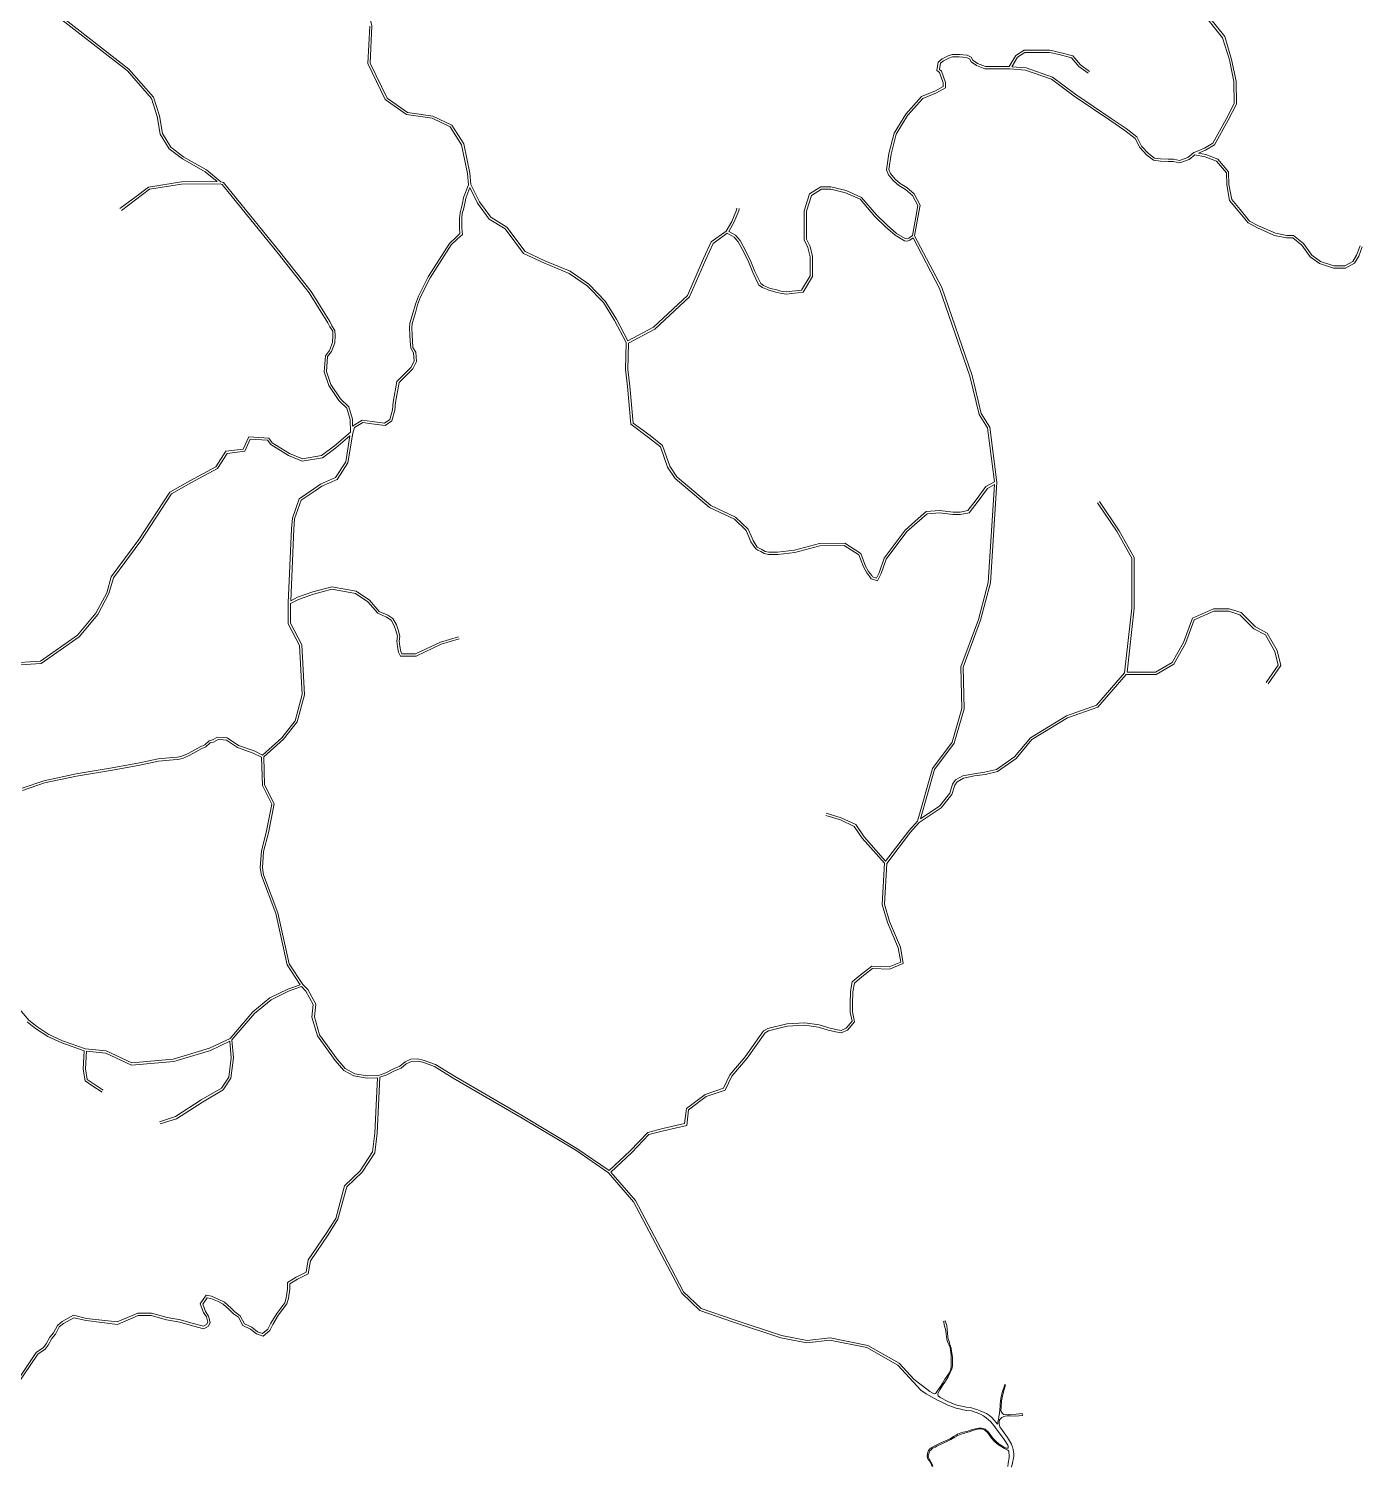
# Model space of a CAD drawing. Header units: millimetres. Extents: x 617885 to 663705, y 7172943 to 7234736.
# Drawn here: x 646407 to 649867, y 7197148 to 7200877 of the extents above; entities that cross this region are included whole.
import ezdxf

# ---------------------------------------------------------------- set-up
doc = ezdxf.new("R2010")
doc.units = ezdxf.units.MM
doc.layers.add('VIAS', color=7, linetype='Continuous', lineweight=5)

msp = doc.modelspace()

# ---------------------------------------------------------------- linework, layer by layer
at = {"layer": 'VIAS', "color": 253}
for points in [[(646338.3, 7201003.5), (646458.8, 7200927.3), (646663.2, 7200767.8), (646725.5, 7200696.5), (646740.5, 7200649.8), (646748.3, 7200603.5), (646771.9, 7200565.7), (646806.2, 7200539.2), (646865.5, 7200505.9), (646896.1, 7200480.4), (646803.3, 7200479.8), (646718.5, 7200466.4), (646682.6, 7200439.5), (646644.1, 7200410.7)], [(647290, 7200995.9), (647283.8, 7200943), (647298, 7200884.4), (647293.3, 7200787.9), (647337.1, 7200697.3), (647389.8, 7200660), (647456.3, 7200650.6), (647505.1, 7200627.3), (647536.2, 7200578.2), (647551.7, 7200502.4), (647554.2, 7200472.9), (647577.2, 7200428.1), (647606, 7200387.9), (647647.9, 7200362.5), (647695.1, 7200299.1)], [(646462.3, 7200932.2), (646667.3, 7200772.2), (646730.8, 7200699.5), (646746.4, 7200651.2), (646754, 7200605.6), (646776.4, 7200569.8), (646809.5, 7200544.3), (646868.9, 7200510.9), (646905.8, 7200480.2), (646913, 7200478.4), (647058.9, 7200297.9), (647140.4, 7200195.7), (647188.7, 7200117.5), (647194.1, 7200106.6), (647201.9, 7200093.9), (647202.6, 7200081.6), (647201.9, 7200062), (647192.7, 7200039.5), (647182.9, 7200026.4), (647180.3, 7199988), (647191.4, 7199954.2), (647216.7, 7199917), (647238.1, 7199896.3), (647247.2, 7199864.1), (647247.6, 7199846.4), (647272.8, 7199861.5), (647298.8, 7199858.2), (647330.3, 7199853.7), (647344.1, 7199863.3), (647351.5, 7199888.5), (647353, 7199908.5), (647362.5, 7199962.3), (647398.9, 7199998.7), (647407.1, 7200015), (647406.1, 7200036.3), (647398.4, 7200048.3), (647397.3, 7200066.6), (647396.2, 7200082.9), (647395.1, 7200100.6), (647396.2, 7200113.2), (647405, 7200141.8), (647410.5, 7200162.6), (647418.3, 7200183.6), (647443.8, 7200233.5), (647498.7, 7200320.1), (647515.3, 7200335.7), (647526.3, 7200345.6), (647525.3, 7200359.6), (647525.3, 7200386), (647526.4, 7200399.6), (647529.8, 7200409.6), (647534.1, 7200428.9), (647535.2, 7200439), (647548.2, 7200472.5), (647545.7, 7200501.5), (647530.5, 7200575.9), (647501, 7200622.6), (647454.5, 7200644.7), (647387.6, 7200654.3), (647332.3, 7200693.2), (647287.2, 7200786.7), (647292, 7200883.8)], [(649447, 7200926), (649505.2, 7200853.8), (649522.8, 7200796), (649534.2, 7200740.4), (649535.4, 7200682.9), (649514.2, 7200642.9), (649479.4, 7200580.6), (649457.9, 7200567.1), (649431.1, 7200556.1), (649430.4, 7200555.7), (649415.1, 7200543.1), (649393.4, 7200535.3), (649377.4, 7200538.9), (649364.3, 7200538.9), (649344.2, 7200539.8), (649328.6, 7200541.5), (649312.9, 7200553.7), (649294.9, 7200572.5), (649282.8, 7200596.7), (649254.6, 7200618.3), (649215.9, 7200644.6), (649123.9, 7200706.9), (649064.1, 7200751.7), (648995, 7200775.7), (648957.9, 7200778.3), (648972.8, 7200803.2), (648992.3, 7200815.7)], [(649861.9, 7200313.6), (649852.9, 7200289.7), (649842.9, 7200273.1), (649822.2, 7200262.3), (649793.4, 7200261.8), (649759.1, 7200273.4), (649737, 7200289.9), (649715.4, 7200320.1), (649689.2, 7200340.3), (649672, 7200340.3), (649642, 7200346.6), (649598.2, 7200365.8), (649575, 7200378.3), (649550.5, 7200408.2), (649528.9, 7200434.2), (649521.7, 7200472.8), (649520.8, 7200505.8), (649492.9, 7200538.4), (649461.6, 7200550.7), (649442.7, 7200554.4), (649460.6, 7200561.8), (649483.9, 7200576.3), (649519.4, 7200640.1), (649541.5, 7200681.5), (649540.2, 7200741.1), (649528.6, 7200797.5), (649510.6, 7200856.7), (649452.8, 7200928.4)], [(648708.8, 7200388.5), (648714.4, 7200418.1), (648700.2, 7200444.8), (648682.6, 7200460), (648665.3, 7200470.8), (648650.8, 7200482.7), (648637.9, 7200498.2), (648633.3, 7200511), (648639.2, 7200553.2), (648652.9, 7200606.2), (648683, 7200655.8), (648723.7, 7200701), (648759.9, 7200716.1), (648780.4, 7200727), (648780.4, 7200736.6), (648770.5, 7200763.4), (648763.9, 7200768.4), (648767.3, 7200790.6), (648777.3, 7200799), (648792.7, 7200806.7), (648803.8, 7200809.9), (648822.2, 7200809.9), (648842.2, 7200808.3), (648852.4, 7200803.2), (648857, 7200795.6), (648869.5, 7200787.3), (648889.5, 7200778.7), (648951.1, 7200778.7), (648968.4, 7200807.5), (648990.5, 7200821.7), (649057.1, 7200821.7), (649082.8, 7200815.7), (649116.4, 7200806.6), (649136.1, 7200783.8), (649159.6, 7200766.2)], [(648772.9, 7200787.5), (648770.3, 7200771.1), (648775.5, 7200767.2), (648786.4, 7200737.6)], [(648794.9, 7200801.1), (648780.6, 7200793.9), (648772.9, 7200787.5)], [(648840.6, 7200802.4), (648821.9, 7200803.9), (648804.6, 7200803.9), (648794.9, 7200801.1)], [(648852.5, 7200791.4), (648848.2, 7200798.6), (648840.6, 7200802.4)], [(648888.3, 7200772.7), (648866.7, 7200782), (648852.5, 7200791.4)], [(648992.3, 7200815.7), (649056.4, 7200815.7), (649081.3, 7200809.9), (649113, 7200801.2), (649132, 7200779.4), (649156, 7200761.4)], [(649867.5, 7200311.5), (649858.3, 7200287.1), (649847.2, 7200268.6), (649823.7, 7200256.3), (649792.5, 7200255.8), (649756.2, 7200268.1), (649732.7, 7200285.7), (649711, 7200315.9), (649687.1, 7200334.3), (649671.3, 7200334.3), (649640.2, 7200340.9), (649595.6, 7200360.4), (649571.1, 7200373.6), (649545.9, 7200404.4), (649523.3, 7200431.6), (649515.7, 7200472.1), (649514.9, 7200503.5), (649489.3, 7200533.4), (649459.9, 7200544.9), (649433.1, 7200550.1), (649418.1, 7200537.8), (649393.8, 7200529.1), (649376.7, 7200532.9), (649364.1, 7200532.9), (649343.7, 7200533.8), (649326.2, 7200535.7), (649308.8, 7200549.3), (649290, 7200569.1), (649278.1, 7200592.7), (649251.1, 7200613.4), (649212.6, 7200639.6), (649120.4, 7200702), (649061.3, 7200746.3), (648993.8, 7200769.8), (648952.7, 7200772.7), (648888.3, 7200772.7)], [(648786.4, 7200737.6), (648786.4, 7200723.4), (648762.4, 7200710.6), (648727.3, 7200696), (648687.8, 7200652.2), (648658.5, 7200603.8), (648645.1, 7200552.1)], [(648645.1, 7200552.1), (648639.4, 7200511.6)], [(648639.4, 7200511.6), (648643.2, 7200501.2)], [(648643.2, 7200501.2), (648655.1, 7200486.9)], [(648655.1, 7200486.9), (648668.8, 7200475.7), (648686.2, 7200464.9)], [(646647.7, 7200405.9), (646720.9, 7200460.7), (646803.8, 7200473.8), (646904, 7200474.5), (646909.6, 7200473.1), (647054.3, 7200294.1), (647135.4, 7200192.3), (647183.4, 7200114.5), (647188.8, 7200103.7), (647196, 7200092.1), (647196.6, 7200081.5), (647195.9, 7200063.2), (647187.5, 7200042.5), (647177, 7200028.5), (647174.2, 7199987.2), (647186, 7199951.5), (647212.1, 7199913.1), (647232.7, 7199893.1), (647241.2, 7199863.2), (647242.1, 7199830.3), (647200.7, 7199794.8), (647167.1, 7199769.7), (647117.4, 7199761.4), (647084.3, 7199775.2), (647039.4, 7199803.2), (647030.3, 7199815.3), (646978.5, 7199818.3), (646964.1, 7199786.7), (646918.8, 7199781), (646892.8, 7199740.6), (646825.1, 7199704), (646773.1, 7199675.2), (646693, 7199552.2), (646621.5, 7199455.1), (646609.9, 7199414.1), (646581.7, 7199360.6)], [(646647.7, 7200405.9), (646720.9, 7200460.7)], [(647601.8, 7200383.4), (647572, 7200425), (647551.6, 7200464.8), (647541.1, 7200437.5), (647540, 7200427.9), (647535.6, 7200408)], [(648419.4, 7200329.5), (648419.4, 7200404.5), (648433.5, 7200448.7), (648462.4, 7200467.2), (648488.9, 7200467.2), (648528.4, 7200457.4), (648568.1, 7200439.5), (648607.4, 7200394.4), (648634.4, 7200367.4), (648659.4, 7200346.3), (648681.6, 7200332.9), (648686.6, 7200332.4), (648690.8, 7200334.2), (648700.2, 7200340.7), (648708.8, 7200388.5)], [(648701.9, 7200334.6), (648693.7, 7200329), (648687.6, 7200326.2), (648679.7, 7200327.1), (648655.9, 7200341.4), (648630.4, 7200363), (648603, 7200390.3), (648564.5, 7200434.6), (648526.4, 7200451.7), (648488.2, 7200461.2), (648464.1, 7200461.2), (648438.6, 7200444.8), (648425.4, 7200403.6)], [(648686.2, 7200464.9), (648705, 7200448.6), (648720.7, 7200419.1), (648714.7, 7200387.5)], [(647647.9, 7200362.5), (647695.1, 7200299.1), (647746.7, 7200275.2), (647812.3, 7200247.8), (647860.6, 7200214.3), (647903.1, 7200170.6), (647932.6, 7200123.4), (647961.6, 7200067.6), (648028.2, 7200102.9), (648116.6, 7200185.2), (648158.5, 7200281), (648178.2, 7200324.1), (648217, 7200352.1), (648231.8, 7200376.8), (648244.2, 7200406), (648245.1, 7200412)], [(647531.3, 7200385.7), (647531.3, 7200359.8), (647532.5, 7200343.2), (647519.4, 7200331.3), (647503.3, 7200316.3), (647449, 7200230.5), (647423.8, 7200181.2), (647416.3, 7200160.8), (647410.8, 7200140.1), (647402.2, 7200112), (647401.1, 7200100.5), (647402.2, 7200083.3), (647403.3, 7200066.9), (647404.3, 7200050.2), (647412, 7200038.2), (647413.1, 7200013.7), (647403.8, 7199995.1), (647368.1, 7199959.4), (647359, 7199907.8), (647357.4, 7199887.4), (647349.2, 7199859.6), (647331.8, 7199847.5), (647298, 7199852.3), (647274.1, 7199855.3), (647252.6, 7199842.4), (647248, 7199828.2), (647235.6, 7199751.3), (647207.6, 7199708), (647167.5, 7199690.5), (647150.4, 7199678.3), (647114.1, 7199654.1), (647097.3, 7199606), (647094.8, 7199579.3), (647087, 7199393.1), (647104.9, 7199402.3), (647144.7, 7199416.1), (647194, 7199429.3), (647257.1, 7199417.9), (647291.7, 7199394.8), (647316.8, 7199365.6), (647338.9, 7199355.9), (647352.3, 7199346.9), (647361.3, 7199330.6), (647365.6, 7199317.6), (647370, 7199301.5), (647368.5, 7199288.7), (647369.9, 7199275.1), (647372.6, 7199261.6), (647375.8, 7199255.2), (647411.2, 7199255.2), (647475.7, 7199285.8), (647522.3, 7199299.9)], [(647535.6, 7200408), (647532.3, 7200398.4), (647531.3, 7200385.7)], [(647691.2, 7200294.3), (647643.8, 7200358), (647601.8, 7200383.4)], [(648425.4, 7200403.6), (648425.4, 7200330.9), (648435, 7200311.8), (648441, 7200285.9), (648441, 7200234.2), (648416.5, 7200193.4), (648372.6, 7200188.3), (648357.1, 7200190.8), (648349.3, 7200193.2), (648327.7, 7200198.6), (648311.2, 7200205.9), (648302, 7200211.8), (648286.1, 7200244.7), (648275.4, 7200270.9), (648263, 7200297.7), (648247.9, 7200324.4), (648237.6, 7200336.7), (648219.5, 7200346.5), (648183, 7200320.2), (648164, 7200278.5), (648121.6, 7200181.7), (648031.7, 7200097.9), (647963.3, 7200061.7), (647961.7, 7199993), (647967.2, 7199949.9), (647975.4, 7199854.3), (648019.5, 7199821.7), (648052, 7199796.1)], [(648251.1, 7200411), (648250, 7200404.4), (648237.2, 7200374.1), (648223.5, 7200351.2), (648241.4, 7200341.4), (648252.9, 7200327.9), (648268.3, 7200300.4), (648280.9, 7200273.3), (648291.6, 7200247.2), (648306.7, 7200216), (648314.1, 7200211.2), (648329.7, 7200204.3), (648350.9, 7200199), (648358.5, 7200196.7), (648372.7, 7200194.4), (648412.9, 7200199), (648435, 7200235.9), (648435, 7200285.2), (648429.3, 7200309.8), (648419.4, 7200329.5)], [(648714.7, 7200387.5), (648706.1, 7200339.5)], [(648476.9, 7198842.1), (648515.8, 7198830.3), (648553.2, 7198812.7), (648575, 7198781.1), (648630.6, 7198717.8), (648690.6, 7198796.5), (648713.2, 7198821.7), (648752.2, 7198958.2), (648803.4, 7199026.4), (648828.8, 7199113.7), (648825.9, 7199221.9), (648871.6, 7199344.6), (648897.1, 7199440.9), (648913.3, 7199694.7), (648894.7, 7199684.8), (648870.9, 7199651.8), (648847.4, 7199621.4), (648824.5, 7199617.1), (648805.3, 7199617.1), (648791.7, 7199618.5), (648770.5, 7199621.1), (648738.3, 7199618.5), (648718.9, 7199601.8), (648685.7, 7199572.5), (648632.5, 7199500.7), (648619.1, 7199463.5), (648609.9, 7199445), (648593, 7199450), (648589.8, 7199454.9), (648581.7, 7199465.7), (648573.4, 7199480.8), (648561.6, 7199512.2), (648523, 7199536.7), (648459.9, 7199535.4), (648395.5, 7199518.5), (648350.8, 7199513.1), (648327.1, 7199513.1), (648315.7, 7199515.4), (648307, 7199520.9), (648299.6, 7199524), (648293.6, 7199527.6), (648286.9, 7199537.7), (648281.4, 7199546.4), (648276.1, 7199559.3), (648268.9, 7199575.6), (648238.2, 7199604.6), (648173.8, 7199635.1), (648084.8, 7199710.3), (648065.1, 7199739.5), (648046.9, 7199792.5), (648015.8, 7199817), (647969.7, 7199851.1), (647961.2, 7199949.3), (647955.7, 7199992.7), (647957.4, 7200062.8), (647927.4, 7200120.4), (647898.3, 7200166.9), (647856.7, 7200209.7), (647809.4, 7200242.5), (647744.2, 7200269.7), (647691.2, 7200294.3), (647643.8, 7200358)], [(648706.1, 7200339.5), (648776.4, 7200205.4), (648855, 7199977.4)], [(648052, 7199796.1), (648070.5, 7199742.2), (648089.3, 7199714.3), (648177, 7199640.2), (648241.6, 7199609.6), (648273.9, 7199579.1), (648281.6, 7199561.6), (648286.8, 7199549.2), (648291.9, 7199541), (648297.8, 7199532.1), (648302.4, 7199529.4), (648309.8, 7199526.2), (648318, 7199521.1), (648327.7, 7199519.1), (648350.4, 7199519.1), (648394.4, 7199524.4), (648459, 7199541.3), (648524.7, 7199542.7), (648566.5, 7199516.2), (648578.9, 7199483.3), (648586.7, 7199469), (648594.7, 7199458.3), (648596.8, 7199455.2), (648606.8, 7199452.2), (648613.6, 7199465.8), (648627.1, 7199503.6), (648681.2, 7199576.6), (648715, 7199606.3), (648735.9, 7199624.4), (648770.7, 7199627.1), (648792.4, 7199624.4), (648805.6, 7199623.1), (648824, 7199623.1), (648844.1, 7199626.9), (648866.1, 7199655.4), (648890.6, 7199689.4), (648913.4, 7199701.5), (648895.4, 7199841.6), (648873.2, 7199876.5), (648849.2, 7199975.7), (648770.8, 7200203.1), (648701.9, 7200334.6)], [(648855, 7199977.4), (648878.8, 7199878.9), (648901.2, 7199843.7)], [(646390.2, 7198907.2), (646446.4, 7198926.3), (646530.5, 7198944.4), (646618.3, 7198958.6), (646690.4, 7198971.5), (646743.4, 7198983.1), (646781.2, 7198986.6), (646793.1, 7198987.5), (646804.8, 7198990), (646819.5, 7198996.3), (646830.4, 7199002.3), (646853.8, 7199015.5), (646864.1, 7199019.4), (646875.3, 7199030.1), (646884.3, 7199032.3), (646897.3, 7199039), (646912.3, 7199038.5), (646922.2, 7199037.4), (646951.8, 7199017.5), (646992.4, 7199003.5), (647013.6, 7198992.9), (647063.9, 7199037.9), (647098.4, 7199082), (647116.8, 7199150.1), (647110, 7199277), (647080.8, 7199333.2), (647080.8, 7199388.1), (647080.8, 7199388.2), (647088.8, 7199579.7), (647091.4, 7199607.3), (647109.1, 7199658), (647147, 7199683.2), (647164.5, 7199695.7), (647203.5, 7199712.8), (647229.9, 7199753.5), (647240.8, 7199821.3), (647204.4, 7199790.1), (647169.6, 7199764), (647116.7, 7199755.2), (647081.5, 7199769.8), (647035.3, 7199798.7), (647027.2, 7199809.5), (646982.2, 7199812.1), (646968.1, 7199781.1), (646922.3, 7199775.4), (646897, 7199736.1), (646828, 7199698.7), (646777.4, 7199670.6), (646698, 7199548.8), (646627, 7199452.4), (646615.5, 7199411.9), (646586.7, 7199357.2), (646537.8, 7199299.8), (646440, 7199230.7), (646356.8, 7199225)], [(648901.2, 7199843.7), (648919.6, 7199700.2)], [(648919.6, 7199700.2), (648919.6, 7199699.7), (648903.1, 7199439.9), (648877.3, 7199342.8), (648831.9, 7199220.9), (648834.8, 7199112.9), (648808.9, 7199023.7), (648757.6, 7198955.4), (648721, 7198827.3), (648771, 7198860.9), (648797.1, 7198893.7), (648804.6, 7198917.8), (648812.3, 7198928.3), (648830.9, 7198938.9), (648860.1, 7198944.5), (648887.7, 7198948.5), (648918.3, 7198955.7), (648965.1, 7198988.6), (649006.3, 7199037.5), (649100.2, 7199094.9), (649178.2, 7199122.4), (649250.9, 7199206.4), (649269.9, 7199374.1), (649269.9, 7199503.4), (649231.6, 7199571.8), (649180.7, 7199647)], [(648897.1, 7199440.9), (648913.3, 7199694.7)], [(648919.6, 7199699.7), (648903.1, 7199439.9)], [(649185.7, 7199650.4), (649236.7, 7199575), (649275.9, 7199505), (649275.9, 7199373.8), (649257.1, 7199208.2), (649331.4, 7199208.2), (649373.9, 7199232.7), (649403.3, 7199284.8), (649426.8, 7199348), (649481.6, 7199371.9), (649521.9, 7199371.9), (649553, 7199362.3), (649590.1, 7199325.2), (649620.5, 7199308.9), (649646.5, 7199264), (649656.2, 7199225.3), (649623.1, 7199178.1)], [(647194.2, 7199423.2), (647146.5, 7199410.3), (647107.3, 7199396.7), (647086.8, 7199386.2)], [(647336, 7199350.6), (647313.1, 7199360.6), (647287.6, 7199390.3), (647254.8, 7199412.2), (647194.2, 7199423.2)], [(647086.8, 7199386.2), (647086.8, 7199334.7)], [(646581.7, 7199360.6), (646533.8, 7199304.2), (646437.9, 7199236.6), (646355.9, 7199231)], [(647086.8, 7199334.7), (647115.9, 7199278.6), (647122.9, 7199149.5), (647103.9, 7199079.2), (647068.3, 7199033.8)], [(647347.8, 7199342.7), (647336, 7199350.6)], [(647362.5, 7199288.7), (647363.9, 7199301.1), (647359.8, 7199315.9), (647355.7, 7199328.2), (647347.8, 7199342.7)], [(648705, 7197372.7), (648666.2, 7197415.2), (648584.4, 7197461.4), (648486.5, 7197480.8), (648426.8, 7197474.4), (648360.4, 7197487), (648238.1, 7197527.4), (648152.2, 7197557.6), (648106.7, 7197600.4), (648055.1, 7197697.9), (647981.4, 7197837), (647917.7, 7197911.3), (647972, 7197962.2), (648016.6, 7198008.4), (648054.2, 7198018.2), (648114.6, 7198032), (648119.7, 7198072.9), (648165.1, 7198106.9), (648214.3, 7198123.9), (648231.4, 7198159.7), (648271.3, 7198206.2), (648317.8, 7198272.6), (648327.2, 7198277.8), (648375.2, 7198289.5), (648420.6, 7198292.1), (648456.9, 7198286.9), (648481.8, 7198279.1), (648500.4, 7198275.1), (648515.8, 7198272.3), (648531.7, 7198279.5), (648550.2, 7198300.8), (648544.7, 7198326.9), (648544.7, 7198347.6), (648546, 7198378.9), (648549.8, 7198401.3), (648568.6, 7198417.6), (648596.6, 7198439.2), (648640.9, 7198437.9), (648676.5, 7198452.2), (648669.5, 7198494.3), (648640.9, 7198560.9), (648627.9, 7198605.9), (648633.7, 7198712), (648695.2, 7198792.6), (648717.8, 7198817.9), (648775.2, 7198856.4), (648802.5, 7198890.9), (648810, 7198915), (648816.4, 7198923.7), (648833, 7198933.2), (648861.1, 7198938.6), (648888.8, 7198942.6), (648920.8, 7198950.2), (648969.2, 7198984.1), (649010.3, 7199032.9), (649102.8, 7199089.5), (649181.7, 7199117.3), (649255.1, 7199202.2), (649333, 7199202.2), (649378.3, 7199228.4), (649408.8, 7199282.3), (649431.5, 7199343.6), (649482.8, 7199365.9), (649521, 7199365.9), (649549.8, 7199357), (649586.5, 7199320.3), (649616.2, 7199304.4), (649640.9, 7199261.7), (649649.7, 7199226.5), (649618.2, 7199181.5)], [(647524.1, 7199294.2), (647477.9, 7199280.2), (647412.6, 7199249.2)], [(647366.9, 7199259.6), (647364, 7199274.2), (647362.5, 7199288.7)], [(647372.1, 7199249.2), (647366.9, 7199259.6)], [(647412.6, 7199249.2), (647372.1, 7199249.2)], [(646920.1, 7199031.6), (646911.9, 7199032.5), (646898.7, 7199032.9), (646886.4, 7199026.6), (646878.3, 7199024.7), (646867.3, 7199014.2), (646856.4, 7199010.1), (646833.4, 7198997.1), (646822.1, 7198990.9), (646806.6, 7198984.2), (646794, 7198981.6), (646781.7, 7198980.6), (646744.3, 7198977.2), (646691.6, 7198965.6), (646619.3, 7198952.7), (646531.6, 7198938.5), (646448, 7198920.6), (646390.8, 7198901.1)], [(647068.3, 7199033.8), (647017.1, 7198988), (647019.5, 7198915.8)], [(647077.7, 7198449.1), (647048.1, 7198582.1), (647011, 7198680.9), (647007.8, 7198700.1), (647011, 7198744.1), (647023.4, 7198792.2), (647038.2, 7198865.1), (647013.5, 7198914.3), (647011.1, 7198987.4), (646990.1, 7198997.9), (646949.1, 7199012.1), (646920.1, 7199031.6)], [(647019.5, 7198915.8), (647044.4, 7198866), (647029.3, 7198790.9)], [(647352.2, 7198178.1), (647370.3, 7198186.1), (647383.7, 7198197.4), (647398.9, 7198203.9), (647416.2, 7198205), (647431.2, 7198201.8), (647462.4, 7198190.4), (647511.8, 7198159.5), (647690.7, 7198055.9), (647829.8, 7197972.6), (647913.3, 7197915.4), (647967.8, 7197966.5), (648013.4, 7198013.8), (648052.7, 7198024), (648109.2, 7198036.9), (648114.1, 7198076.2), (648162.3, 7198112.3), (648210, 7198128.7), (648226.3, 7198163), (648266.6, 7198209.9), (648313.7, 7198277.1), (648325, 7198283.5), (648374.3, 7198295.5), (648420.9, 7198298.1), (648458.2, 7198292.8), (648483.3, 7198284.9), (648501.5, 7198281), (648515, 7198278.5), (648528, 7198284.4), (648543.7, 7198302.5), (648538.7, 7198326.3), (648538.7, 7198347.7), (648540, 7198379.5), (648544.2, 7198404.4), (648564.8, 7198422.2), (648594.6, 7198445.3), (648639.8, 7198443.9), (648669.8, 7198455.9), (648663.7, 7198492.6), (648635.3, 7198558.9), (648621.8, 7198605.2), (648627.7, 7198712.1), (648570.3, 7198777.4), (648549.2, 7198807.9), (648513.6, 7198824.7), (648475.2, 7198836.4)], [(647029.3, 7198790.9), (647016.9, 7198743.1), (647013.9, 7198700.4)], [(647013.9, 7198700.4), (647016.9, 7198682.4), (647053.9, 7198583.8), (647083.3, 7198451.5), (647118.3, 7198397.5), (647131.3, 7198384.5), (647152, 7198346.9), (647148.4, 7198313.7), (647162.2, 7198267.4), (647207.6, 7198204.4), (647228.7, 7198179.6), (647253.1, 7198166.4), (647285.8, 7198160.5), (647315, 7198162), (647333.9, 7198168.9), (647352.2, 7198178.1)], [(646002.8, 7198352.6), (646078.1, 7198353.4), (646166.6, 7198357.1), (646257.1, 7198355.2), (646349.9, 7198349.6), (646383, 7198334), (646407.7, 7198305.5), (646428.1, 7198288.9), (646459.8, 7198268.4), (646495.2, 7198251.6), (646554.9, 7198231.1), (646608.6, 7198225.4), (646674.6, 7198194.7), (646782.5, 7198204.1), (646876.7, 7198232.3), (646929.8, 7198257.8), (646989.2, 7198326.8), (647032.9, 7198362.8), (647079.4, 7198385.7), (647111.4, 7198397.1), (647077.7, 7198449.1), (647048.1, 7198582.1)], [(647053.9, 7198583.8), (647083.3, 7198451.5)], [(646748.2, 7198036), (646790.7, 7198049.6), (646858, 7198092.9), (646912, 7198124.1), (646932, 7198154.8), (646939, 7198207.4), (646934.7, 7198254.4), (646993.5, 7198322.5), (647036.2, 7198357.7), (647081.7, 7198380.1), (647115.2, 7198392.1), (647126.5, 7198380.8), (647145.8, 7198345.6), (647142.3, 7198313.1), (647156.8, 7198264.7), (647202.8, 7198200.7), (647224.9, 7198174.9), (647251.1, 7198160.6), (647285.4, 7198154.5), (647312.5, 7198155.8), (647309.2, 7198084.9), (647305.4, 7198012.3), (647299.7, 7197963.3), (647267.7, 7197914.4), (647227.1, 7197875.8), (647204, 7197791.1), (647179.4, 7197751.4), (647132.8, 7197683.2), (647127.2, 7197651.5), (647101.6, 7197638.7), (647079, 7197624.3), (647079, 7197607.6), (647075.2, 7197585), (647071.6, 7197572.3), (647050.8, 7197543.9), (647035.3, 7197518.8), (647027.8, 7197503.9), (647014.3, 7197492.1), (647001.1, 7197497), (646985.9, 7197508.4), (646967.3, 7197517.7), (646955.9, 7197538.5), (646942.1, 7197548.4), (646932.7, 7197557.8), (646915.1, 7197573.5), (646899.3, 7197581.3), (646881.7, 7197589.2), (646867.9, 7197591.5), (646852.5, 7197569.5), (646860.8, 7197546.6), (646868.4, 7197535.3), (646871.9, 7197521.5), (646868.9, 7197515.6), (646861.2, 7197511), (646833.7, 7197518.3), (646801, 7197527.9), (646766.5, 7197533.7), (646726, 7197545.2), (646690.3, 7197545.2), (646636.8, 7197522.3), (646557.3, 7197531.7), (646523.8, 7197539.6), (646493.8, 7197523.6), (646481.6, 7197513.4), (646471.9, 7197494), (646462.3, 7197482.6), (646452.7, 7197465.3), (646445.5, 7197456.3), (646426.2, 7197442.8), (646372.6, 7197363)], [(646403.5, 7198301.2), (646424.5, 7198284), (646456.8, 7198263.1), (646492.9, 7198246), (646551.1, 7198226), (646548.4, 7198178.4), (646553.7, 7198147.9), (646571.1, 7198135.9), (646597.5, 7198118.3)], [(646600.8, 7198123.3), (646574.5, 7198140.8), (646559.2, 7198151.4), (646554.4, 7198178.7), (646557.1, 7198224.8), (646607, 7198219.5), (646673.6, 7198188.6), (646783.6, 7198198.2), (646878.8, 7198226.7), (646929, 7198250.8), (646932.9, 7198207.5), (646926.3, 7198156.9), (646907.7, 7198128.6), (646854.9, 7198098.1), (646788.1, 7198055.1), (646746.3, 7198041.7)], [(648721.8, 7197345.4), (648662.4, 7197410.4), (648582.3, 7197455.7), (648486.2, 7197474.7), (648426.6, 7197468.3), (648358.8, 7197481.2), (648236.1, 7197521.7), (648149, 7197552.4), (648101.8, 7197596.7), (648049.8, 7197695.1), (647976.4, 7197833.6), (647911.5, 7197909.3), (647826.6, 7197967.6), (647687.6, 7198050.7), (647508.7, 7198154.4), (647459.8, 7198184.9), (647429.5, 7198196), (647415.8, 7198199), (647400.3, 7198198), (647386.9, 7198192.2), (647373.6, 7198181), (647354.8, 7198172.7), (647336.3, 7198163.4), (647318.5, 7198156.9), (647315.2, 7198084.7), (647311.4, 7198011.8), (647305.5, 7197961.2), (647272.4, 7197910.5), (647232.5, 7197872.6), (647209.6, 7197788.7), (647184.4, 7197748.1), (647138.5, 7197680.9), (647132.6, 7197647.5), (647104.6, 7197633.5), (647085, 7197621), (647085, 7197607.1), (647081.1, 7197583.7), (647077.1, 7197569.6), (647055.8, 7197540.6), (647040.6, 7197515.9), (647032.7, 7197500.2), (647015.6, 7197485.2), (646998.1, 7197491.7), (646982.7, 7197503.3), (646962.9, 7197513.2), (646951.3, 7197534.5), (646938.3, 7197543.8), (646928.6, 7197553.5), (646911.7, 7197568.5), (646896.8, 7197575.9), (646879.9, 7197583.4), (646870.7, 7197584.9), (646859.2, 7197568.6), (646866.2, 7197549.4), (646874, 7197537.7), (646878.2, 7197520.8), (646873.5, 7197511.4), (646862.1, 7197504.6), (646832.1, 7197512.5), (646799.6, 7197522.1), (646765.1, 7197527.8), (646725.1, 7197539.2), (646691.6, 7197539.2), (646637.7, 7197516.1), (646556.3, 7197525.8), (646524.6, 7197533.2), (646497.2, 7197518.6), (646486.4, 7197509.6), (646476.9, 7197490.7), (646467.3, 7197479.2), (646457.7, 7197462), (646449.6, 7197451.9), (646430.6, 7197438.5), (646376.5, 7197358)], [(648705, 7197372.7), (648737.7, 7197348), (648745.4, 7197342.3), (648753.4, 7197337.2), (648755.3, 7197336.8), (648757.8, 7197336.2), (648759.8, 7197336.8), (648762.1, 7197338.5), (648764.9, 7197342.5), (648769.1, 7197348.9), (648772.8, 7197354.8), (648778.9, 7197364.7), (648784.7, 7197373.7), (648788.1, 7197378.1), (648789.9, 7197380.7), (648793.4, 7197386), (648796.2, 7197391.8), (648797.3, 7197393.8), (648799, 7197397.3), (648800.2, 7197401.1), (648800.9, 7197406), (648801.2, 7197410.5), (648801.1, 7197415.5), (648801.2, 7197421.7), (648801, 7197427.3), (648800.6, 7197434.2), (648800.6, 7197436.3), (648800, 7197442.6), (648798.9, 7197450.1), (648797.8, 7197455.8), (648795.6, 7197462.1), (648792.5, 7197469.2), (648790.5, 7197474.2), (648789.2, 7197477.9), (648789.1, 7197482.5), (648787.7, 7197491.4), (648785.7, 7197503.9), (648783.9, 7197511.8), (648781.7, 7197521.1), (648780.8, 7197523.5), (648785.4, 7197525), (648786.3, 7197522.9), (648789.3, 7197512.9), (648790.2, 7197502.8), (648790.9, 7197493.4), (648792.6, 7197483.5), (648793, 7197478.8), (648794.4, 7197474.2), (648798.4, 7197461.6), (648800.6, 7197454.2), (648802.1, 7197445.5), (648803.1, 7197437.3), (648803.9, 7197430.1), (648803.9, 7197421.8), (648804.1, 7197409.3), (648803.2, 7197403.1), (648801.7, 7197398.3), (648798.4, 7197390.9), (648793.2, 7197380.3), (648786, 7197368.7), (648778.5, 7197357.4), (648771.5, 7197346.5), (648767.1, 7197338.2), (648765.8, 7197335.1), (648766.1, 7197332.8), (648767.2, 7197330.8), (648771.9, 7197326.5), (648791.9, 7197316.1), (648813.2, 7197307.7), (648839.7, 7197301.7), (648850.9, 7197300), (648860.2, 7197296.9), (648867.6, 7197294.8), (648876.2, 7197291.6), (648886.4, 7197287.6), (648892.2, 7197284.7), (648900.1, 7197279.9), (648906.7, 7197274.3), (648911.5, 7197268.8), (648917.6, 7197261.8), (648920.2, 7197258), (648921.3, 7197257.2), (648921.9, 7197258.9), (648922, 7197262.9), (648923.3, 7197268.9), (648924.8, 7197276.2), (648926.5, 7197286.1), (648927.1, 7197294.8), (648927.7, 7197304), (648928.1, 7197310), (648928.7, 7197316.1), (648930, 7197324.1), (648931.4, 7197332.5), (648932.5, 7197335.9), (648933.5, 7197339.7), (648936, 7197347.3), (648937.4, 7197351.6), (648940.2, 7197359.8), (648942.1, 7197359.4), (648936.8, 7197341.2), (648933.9, 7197330.2), (648931.6, 7197317.5), (648930.2, 7197300), (648929.5, 7197292.6), (648930.2, 7197289.8), (648933.8, 7197284.8), (648937.1, 7197282.5), (648940.8, 7197281.4), (648950.7, 7197281.9), (648969.5, 7197282.9), (648985.4, 7197284.7), (648985.6, 7197279.4), (648976, 7197278.5), (648966.2, 7197278.3), (648955, 7197278.9), (648945, 7197278.7), (648937.7, 7197277.4), (648932.2, 7197274.9), (648929.4, 7197272), (648926.6, 7197268.3), (648925.5, 7197262.4), (648925.6, 7197258), (648926.1, 7197253.5), (648927, 7197250.2), (648933.7, 7197240.7), (648946.7, 7197222.2), (648957.8, 7197205.5), (648959.5, 7197200), (648960.1, 7197198.1), (648961.9, 7197191.2), (648962.9, 7197185.3), (648963.4, 7197180.1), (648963.3, 7197173.9), (648962.6, 7197169.3), (648960, 7197156.7), (648957.3, 7197145.2)], [(648721.8, 7197345.4), (648735.7, 7197336.1), (648749.7, 7197328.1), (648765.6, 7197319.1), (648774.6, 7197314.8), (648791.8, 7197306.4), (648814.1, 7197298.9), (648822.2, 7197296.7), (648832.1, 7197294.7), (648840.5, 7197292.8), (648853.3, 7197291.4), (648866.1, 7197287.5), (648877.3, 7197282.8), (648884.3, 7197278.8), (648892, 7197273.3), (648897.5, 7197268.6), (648901.6, 7197265.2), (648908.7, 7197257.2), (648916.2, 7197247.5), (648922.9, 7197238.5), (648931.3, 7197227), (648938.7, 7197217.6), (648947.7, 7197203), (648948.6, 7197200.7), (648948.7, 7197200), (648949.1, 7197198.2), (648948.8, 7197196), (648948.1, 7197195), (648947.1, 7197194.9), (648943.7, 7197195.3), (648936.8, 7197198.5), (648934.2, 7197200), (648930, 7197202.5), (648924.2, 7197206.2), (648916.5, 7197213), (648909.5, 7197220.4), (648901.8, 7197230.1), (648897.4, 7197236.1), (648892.7, 7197240.8), (648889, 7197243.9), (648884.7, 7197246.1), (648879.3, 7197246.9), (648872.5, 7197246.8), (648868, 7197246.1), (648856.6, 7197243.3), (648851.1, 7197241.3), (648841.8, 7197238.5), (648831.7, 7197236), (648826, 7197234.3), (648817.6, 7197230.9), (648814.1, 7197228.9), (648807.3, 7197224.8), (648798.2, 7197219.5), (648786.5, 7197214), (648774.3, 7197209), (648765.1, 7197204.4), (648756.5, 7197199.8), (648748.9, 7197196.1), (648745, 7197192.6), (648742.3, 7197188.8), (648740.2, 7197184.9), (648739.3, 7197180.5), (648738.8, 7197174.3), (648739.3, 7197170), (648741.3, 7197165.6), (648744.2, 7197162.1), (648747.2, 7197157.3), (648749.7, 7197152), (648751.3, 7197147)], [(648753.5, 7197147.3), (648751.9, 7197153.1), (648748.4, 7197159.5), (648743.7, 7197166.9), (648741.7, 7197170.8), (648741.5, 7197174.8), (648742.5, 7197180.5), (648745.5, 7197188.1), (648748.5, 7197190.9), (648752.7, 7197194.7), (648759.2, 7197197.2), (648763.8, 7197200), (648768.5, 7197202.9), (648770.8, 7197203.9), (648786, 7197210.8), (648799.7, 7197217.5), (648810.7, 7197223.3), (648818, 7197227.5), (648826.7, 7197231.3), (648832.6, 7197233), (648843.8, 7197236), (648850.6, 7197238.4), (648854.8, 7197240.2), (648859.5, 7197241.6), (648866.6, 7197243.6), (648873.6, 7197244.8), (648878.8, 7197244.8), (648884, 7197243.7), (648887.2, 7197242.5), (648890.3, 7197240.1), (648893.1, 7197237.3), (648897.3, 7197232.4), (648905.4, 7197220.6), (648913.1, 7197211.8), (648920.4, 7197206.1), (648929.1, 7197200), (648929.3, 7197199.9), (648939.3, 7197194.1), (648947.6, 7197190), (648950.1, 7197187.3), (648950.7, 7197183.5), (648951.1, 7197176.9), (648951.3, 7197174.5), (648951.7, 7197169.5), (648949, 7197155.8), (648947.9, 7197147.3)], [(648765.1, 7197204.4), (648756.5, 7197199.8)]]:
    msp.add_lwpolyline(points, dxfattribs=at)

doc.saveas('drawing.dxf')
